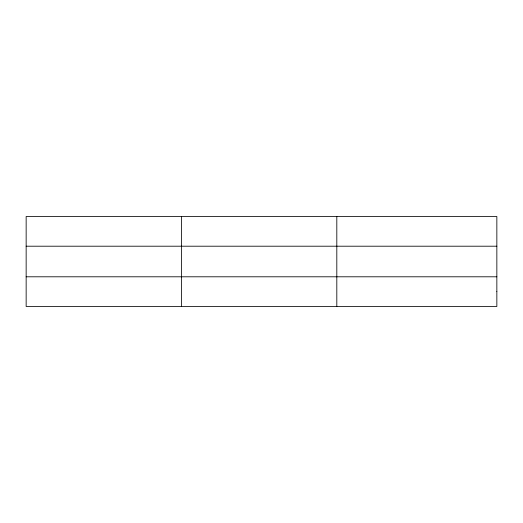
<?xml version="1.0" encoding="UTF-8"?>
<svg xmlns="http://www.w3.org/2000/svg" width="523" height="523" viewBox="0 0 523 523"><rect width="100%" height="100%" fill="white"/><g stroke="black" fill="none" stroke-linecap="round" stroke-linejoin="round"><path stroke-width="0.78" d="M181.481 306.491L181.481 216.509M336.812 306.491L336.812 216.509M26.15 246.202L496.85 246.202M26.15 276.798L496.85 276.798M496.85 291.644L496.85 306.491L26.15 306.491L26.15 216.509L496.85 216.509L496.85 291.644"/></g></svg>
